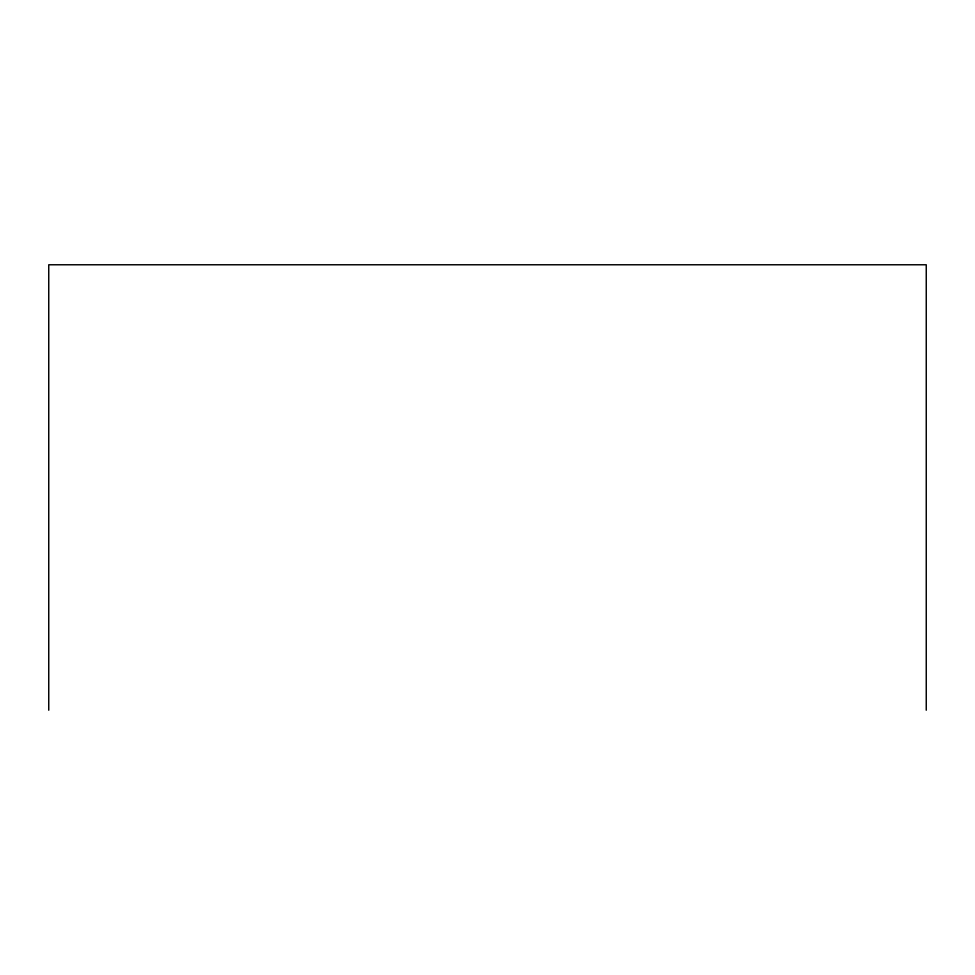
<?xml version="1.0" encoding="UTF-8"?>
<svg xmlns="http://www.w3.org/2000/svg" width="975" height="975" viewBox="0 0 975 975"><rect width="100%" height="100%" fill="white"/><g stroke="black" fill="none" stroke-linecap="round" stroke-linejoin="round"><path stroke-width="1.46" d="M926.25 710.227L926.25 264.773L48.75 264.773L48.75 710.227"/></g></svg>
